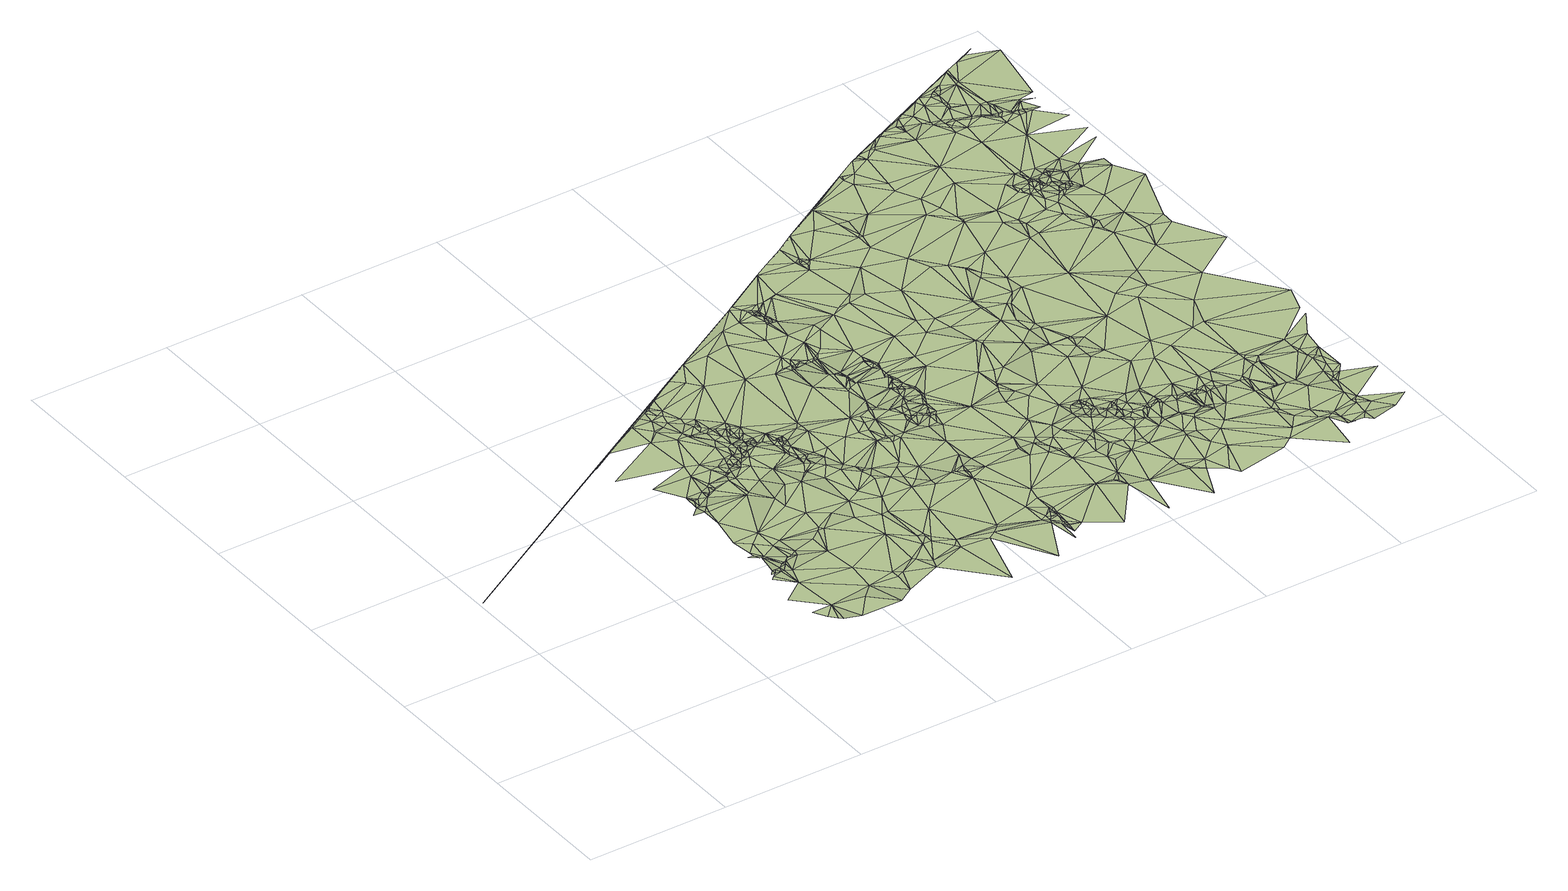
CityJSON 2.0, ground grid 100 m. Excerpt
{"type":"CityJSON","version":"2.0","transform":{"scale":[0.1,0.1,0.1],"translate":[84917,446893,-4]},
"CityObjects":{
"terrain1":{"type":"TINRelief","geometry":[{"type":"CompositeSurface","lod":"1","boundaries":[[[0,1,2]],[[0,2,3]],[[0,3,4]],[[0,5,6]],[[0,4,7]],[[8,9,5]],[[10,11,12]],[[12,8,13]],[[10,12,14]],[[8,5,13]],[[14,12,13]],[[0,7,15]],[[10,14,16]],[[17,13,5]],[[14,13,16]],[[18,19,20]],[[10,16,21]],[[17,16,13]],[[22,17,5]],[[20,19,23]],[[24,5,0]],[[20,23,25]],[[19,21,23]],[[26,16,17]],[[27,21,16]],[[22,26,17]],[[27,23,21]],[[28,29,25]],[[26,27,16]],[[28,25,23]],[[22,30,26]],[[24,0,15]],[[27,31,23]],[[32,15,7]],[[26,30,27]],[[27,30,31]],[[31,33,23]],[[31,30,34]],[[35,22,5]],[[36,28,23]],[[22,37,30]],[[36,23,33]],[[38,29,28]],[[31,34,33]],[[34,30,37]],[[38,39,29]],[[33,34,37]],[[24,35,5]],[[36,33,40]],[[38,28,36]],[[33,37,40]],[[24,15,32]],[[41,42,43]],[[36,40,44]],[[39,45,43]],[[37,44,40]],[[46,37,22]],[[36,44,47]],[[38,36,47]],[[41,43,48]],[[48,43,45]],[[46,22,35]],[[49,41,48]],[[49,50,41]],[[51,41,50]],[[46,44,37]],[[24,32,52]],[[51,50,53]],[[54,50,49]],[[54,51,53]],[[54,53,50]],[[55,49,48]],[[47,44,56]],[[57,45,39]],[[38,57,39]],[[54,49,55]],[[58,59,51]],[[60,51,54]],[[24,61,35]],[[46,56,44]],[[24,52,62]],[[57,48,45]],[[60,54,55]],[[24,62,61]],[[63,38,47]],[[58,51,60]],[[60,55,64]],[[65,47,56]],[[64,55,66]],[[57,55,48]],[[60,64,66]],[[67,66,55]],[[68,59,58]],[[69,60,66]],[[52,70,62]],[[46,65,56]],[[71,47,65]],[[72,73,68]],[[69,66,67]],[[58,60,69]],[[67,55,57]],[[62,70,61]],[[38,74,57]],[[63,47,71]],[[75,69,67]],[[46,76,65]],[[38,77,74]],[[63,77,38]],[[75,78,69]],[[58,69,78]],[[46,35,79]],[[52,80,70]],[[75,67,81]],[[35,61,79]],[[71,65,76]],[[75,81,78]],[[70,82,61]],[[81,67,57]],[[58,78,83]],[[68,58,84]],[[85,86,72]],[[46,79,76]],[[81,57,87]],[[74,87,57]],[[78,81,88]],[[84,58,83]],[[78,89,83]],[[78,88,89]],[[90,91,86]],[[70,92,82]],[[71,76,93]],[[81,87,94]],[[70,80,92]],[[61,82,79]],[[63,71,93]],[[88,81,94]],[[90,95,96]],[[74,97,87]],[[85,98,86]],[[94,87,97]],[[84,83,99]],[[100,83,89]],[[72,68,101]],[[101,68,84]],[[89,88,102]],[[103,88,94]],[[99,83,100]],[[100,89,102]],[[77,104,74]],[[103,102,88]],[[103,100,102]],[[105,92,80]],[[93,76,106]],[[107,85,72]],[[108,99,100]],[[63,109,77]],[[103,108,100]],[[110,84,99]],[[103,94,111]],[[76,79,106]],[[107,72,112]],[[74,104,97]],[[72,101,112]],[[82,92,113]],[[108,114,99]],[[103,111,108]],[[115,94,97]],[[105,113,92]],[[110,99,114]],[[111,94,115]],[[116,114,108]],[[79,82,113]],[[63,93,117]],[[116,108,111]],[[101,84,118]],[[77,109,104]],[[110,118,84]],[[119,85,107]],[[116,120,114]],[[116,111,121]],[[116,121,120]],[[107,112,122]],[[119,123,85]],[[121,111,124]],[[120,125,114]],[[110,114,125]],[[105,80,126]],[[112,101,127]],[[85,123,98]],[[124,111,115]],[[97,104,128]],[[129,120,121]],[[63,117,109]],[[119,107,122]],[[129,121,124]],[[122,112,127]],[[93,106,117]],[[129,125,120]],[[115,97,128]],[[105,130,113]],[[110,125,131]],[[132,101,118]],[[132,127,101]],[[79,113,133]],[[79,134,106]],[[110,131,118]],[[129,124,135]],[[90,86,98]],[[129,136,125]],[[119,98,123]],[[80,137,126]],[[138,124,115]],[[136,131,125]],[[139,119,122]],[[132,140,127]],[[109,128,104]],[[139,122,127]],[[129,135,136]],[[135,124,138]],[[79,133,134]],[[105,141,130]],[[142,131,136]],[[132,118,143]],[[144,118,131]],[[138,115,128]],[[133,113,145]],[[119,146,98]],[[106,134,117]],[[132,143,140]],[[113,130,145]],[[147,136,135]],[[105,126,141]],[[148,119,139]],[[135,138,149]],[[144,131,142]],[[147,142,136]],[[147,135,149]],[[148,146,119]],[[143,118,144]],[[150,127,140]],[[151,139,127]],[[146,152,98]],[[133,145,153]],[[154,140,143]],[[138,155,149]],[[144,142,156]],[[98,152,157]],[[145,130,158]],[[147,156,142]],[[147,149,155]],[[154,159,140]],[[150,140,159]],[[150,151,127]],[[109,160,128]],[[153,145,158]],[[143,144,161]],[[162,148,139]],[[163,152,146]],[[133,164,134]],[[133,153,164]],[[144,156,161]],[[163,146,148]],[[162,139,151]],[[147,155,165]],[[117,166,109]],[[163,157,152]],[[147,167,156]],[[147,165,167]],[[158,130,168]],[[169,98,157]],[[154,143,170]],[[170,143,161]],[[162,163,148]],[[130,141,168]],[[138,171,155]],[[172,161,156]],[[167,172,156]],[[138,128,173]],[[109,174,160]],[[150,159,175]],[[128,160,176]],[[177,159,154]],[[150,178,151]],[[109,166,174]],[[165,155,171]],[[165,179,167]],[[180,117,134]],[[181,154,170]],[[126,168,141]],[[163,169,157]],[[177,175,159]],[[150,175,178]],[[179,172,167]],[[170,161,182]],[[183,162,151]],[[184,161,172]],[[128,176,185]],[[177,154,181]],[[183,151,178]],[[186,166,117]],[[165,171,179]],[[187,181,170]],[[183,178,175]],[[180,134,164]],[[179,184,172]],[[182,161,188]],[[174,176,160]],[[138,173,171]],[[126,137,189]],[[184,190,161]],[[177,183,175]],[[190,188,161]],[[191,177,181]],[[191,181,187]],[[153,158,192]],[[186,117,180]],[[128,185,193]],[[179,171,194]],[[195,170,182]],[[195,187,170]],[[179,196,184]],[[128,197,173]],[[179,194,196]],[[153,192,164]],[[128,193,197]],[[198,182,188]],[[196,190,184]],[[195,191,187]],[[195,182,198]],[[174,199,176]],[[158,168,192]],[[194,200,196]],[[194,171,201]],[[126,189,168]],[[198,188,202]],[[203,183,177]],[[203,177,191]],[[185,176,204]],[[194,201,200]],[[190,205,188]],[[90,98,169]],[[166,206,174]],[[207,190,196]],[[208,198,202]],[[208,195,198]],[[188,209,202]],[[196,200,210]],[[171,211,201]],[[203,191,195]],[[188,205,209]],[[176,199,204]],[[207,196,210]],[[200,201,210]],[[171,173,212]],[[207,205,190]],[[186,213,166]],[[171,212,211]],[[214,195,208]],[[174,206,199]],[[207,210,201]],[[193,185,215]],[[185,204,216]],[[217,208,202]],[[215,185,216]],[[217,202,209]],[[203,195,214]],[[162,218,163]],[[219,173,197]],[[163,220,169]],[[217,209,205]],[[221,197,193]],[[217,214,208]],[[221,219,197]],[[221,193,215]],[[216,204,199]],[[219,222,173]],[[166,213,206]],[[173,222,212]],[[183,218,162]],[[186,180,223]],[[211,212,224]],[[217,203,214]],[[207,201,225]],[[201,211,225]],[[180,164,226]],[[215,216,227]],[[221,215,227]],[[207,225,205]],[[228,219,221]],[[229,212,222]],[[230,168,189]],[[229,224,212]],[[228,222,219]],[[217,205,225]],[[225,211,224]],[[186,231,213]],[[228,221,227]],[[232,227,216]],[[233,229,222]],[[234,224,229]],[[233,222,235]],[[216,199,236]],[[192,226,164]],[[228,235,222]],[[199,206,236]],[[237,229,233]],[[238,234,229]],[[225,224,234]],[[186,223,239]],[[192,168,240]],[[228,227,232]],[[203,218,183]],[[237,238,229]],[[186,239,231]],[[232,216,236]],[[241,234,238]],[[230,242,168]],[[243,237,233]],[[206,213,244]],[[241,225,234]],[[245,233,235]],[[245,235,228]],[[243,238,237]],[[228,232,246]],[[247,241,238]],[[245,243,233]],[[247,238,243]],[[236,206,244]],[[220,90,169]],[[168,242,240]],[[232,236,246]],[[241,248,225]],[[180,249,223]],[[247,248,241]],[[247,243,248]],[[163,218,220]],[[213,250,244]],[[245,248,243]],[[213,231,250]],[[230,189,251]],[[180,226,249]],[[250,231,252]],[[217,225,253]],[[223,249,239]],[[254,246,236]],[[254,236,244]],[[255,228,246]],[[255,245,228]],[[231,239,256]],[[257,225,248]],[[231,258,252]],[[250,252,258]],[[257,248,245]],[[231,256,258]],[[249,256,239]],[[217,259,203]],[[192,260,226]],[[255,246,254]],[[255,257,245]],[[253,225,257]],[[261,249,226]],[[249,262,256]],[[263,254,244]],[[230,251,264]],[[220,265,90]],[[230,266,242]],[[267,261,226]],[[244,250,268]],[[203,259,218]],[[261,262,249]],[[192,240,269]],[[250,258,268]],[[266,240,242]],[[270,267,226]],[[271,257,255]],[[220,218,265]],[[217,253,259]],[[270,226,260]],[[253,257,271]],[[268,258,256]],[[255,254,263]],[[272,256,262]],[[192,269,260]],[[273,261,267]],[[263,244,268]],[[273,262,261]],[[230,264,266]],[[273,267,270]],[[268,256,272]],[[273,272,262]],[[266,274,240]],[[271,255,275]],[[270,260,276]],[[277,265,218]],[[253,271,275]],[[274,269,240]],[[255,263,275]],[[273,270,276]],[[259,277,218]],[[278,264,279]],[[266,264,280]],[[263,268,281]],[[260,269,276]],[[278,280,264]],[[268,272,282]],[[266,280,283]],[[273,284,272]],[[266,283,274]],[[285,286,278]],[[263,281,275]],[[287,280,278]],[[287,278,286]],[[259,253,288]],[[289,283,280]],[[290,286,285]],[[291,287,286]],[[287,292,280]],[[291,286,290]],[[289,280,292]],[[293,281,268]],[[272,284,282]],[[294,283,289]],[[295,287,291]],[[283,296,274]],[[297,298,276]],[[297,276,269]],[[295,292,287]],[[293,268,299]],[[290,285,300]],[[268,301,299]],[[268,282,301]],[[289,292,302]],[[90,265,95]],[[294,289,302]],[[303,253,275]],[[273,276,304]],[[291,290,300]],[[294,296,283]],[[297,269,305]],[[306,281,293]],[[295,291,300]],[[295,307,292]],[[293,299,308]],[[299,301,308]],[[294,302,309]],[[307,302,292]],[[297,310,298]],[[275,281,306]],[[311,305,269]],[[294,309,296]],[[307,309,302]],[[303,288,253]],[[312,301,282]],[[313,274,296]],[[295,300,307]],[[297,305,310]],[[314,269,274]],[[312,308,301]],[[276,298,304]],[[315,305,311]],[[307,316,309]],[[309,316,296]],[[284,312,282]],[[277,317,265]],[[310,305,315]],[[259,318,277]],[[293,308,319]],[[314,274,313]],[[273,320,284]],[[316,313,296]],[[275,306,321]],[[306,293,319]],[[322,311,269]],[[319,308,312]],[[298,310,304]],[[322,315,311]],[[273,304,320]],[[323,312,284]],[[321,306,319]],[[322,310,315]],[[314,322,269]],[[319,312,323]],[[275,321,324]],[[259,288,325]],[[326,304,310]],[[321,319,324]],[[322,326,310]],[[320,323,284]],[[259,325,318]],[[275,324,327]],[[303,275,328]],[[277,318,317]],[[319,323,329]],[[324,319,330]],[[303,331,288]],[[326,320,304]],[[332,333,288]],[[307,300,334]],[[307,334,316]],[[275,327,328]],[[332,288,331]],[[335,330,319]],[[324,330,336]],[[334,313,316]],[[337,338,323]],[[329,323,338]],[[333,325,288]],[[339,323,320]],[[265,317,95]],[[324,336,327]],[[339,337,323]],[[340,336,330]],[[341,331,303]],[[319,329,342]],[[334,314,313]],[[335,319,342]],[[332,343,333]],[[340,327,336]],[[335,340,330]],[[303,328,344]],[[345,334,300]],[[332,331,343]],[[314,346,322]],[[347,338,337]],[[347,329,338]],[[341,303,348]],[[333,343,325]],[[341,343,331]],[[349,326,322]],[[303,344,348]],[[350,329,347]],[[341,351,343]],[[342,329,350]],[[352,347,337]],[[353,328,327]],[[354,343,351]],[[355,350,347]],[[335,342,356]],[[357,339,320]],[[358,317,318]],[[344,328,353]],[[358,318,325]],[[342,350,359]],[[354,360,343]],[[359,350,355]],[[354,351,361]],[[352,355,347]],[[343,360,325]],[[362,337,339]],[[335,356,363]],[[341,364,351]],[[352,359,355]],[[365,320,326]],[[356,342,363]],[[366,352,337]],[[354,361,367]],[[368,353,327]],[[342,359,369]],[[354,367,360]],[[351,364,361]],[[341,348,364]],[[370,340,335]],[[371,327,340]],[[372,344,353]],[[373,359,352]],[[362,366,337]],[[342,369,363]],[[357,374,339]],[[348,344,375]],[[362,339,374]],[[369,359,373]],[[364,367,361]],[[366,373,352]],[[375,344,376]],[[377,360,367]],[[378,335,363]],[[346,349,322]],[[372,376,344]],[[379,363,369]],[[372,353,380]],[[364,377,367]],[[368,380,353]],[[348,381,364]],[[382,373,366]],[[368,327,383]],[[365,357,320]],[[382,366,362]],[[358,384,317]],[[385,346,314]],[[386,374,357]],[[375,376,387]],[[381,377,364]],[[386,362,374]],[[325,360,388]],[[365,326,349]],[[370,335,378]],[[375,387,389]],[[348,375,390]],[[391,369,373]],[[370,371,340]],[[378,363,379]],[[372,380,392]],[[393,382,362]],[[394,381,348]],[[387,376,395]],[[372,396,376]],[[372,392,396]],[[387,395,389]],[[397,373,382]],[[398,314,334]],[[371,383,327]],[[399,379,369]],[[386,393,362]],[[400,395,376]],[[401,382,393]],[[402,377,381]],[[400,376,396]],[[358,325,403]],[[394,348,390]],[[375,389,390]],[[400,389,395]],[[377,388,360]],[[401,397,382]],[[378,379,404]],[[402,381,394]],[[384,95,317]],[[391,373,397]],[[345,405,334]],[[406,401,393]],[[399,369,391]],[[399,404,379]],[[406,393,386]],[[398,385,314]],[[402,394,390]],[[406,397,401]],[[402,390,407]],[[402,388,377]],[[368,408,380]],[[325,388,403]],[[409,349,346]],[[358,410,384]],[[390,411,407]],[[412,392,380]],[[413,397,406]],[[399,414,404]],[[391,397,413]],[[415,371,370]],[[416,378,404]],[[412,396,392]],[[399,391,413]],[[417,370,378]],[[402,407,388]],[[418,383,371]],[[368,383,419]],[[412,400,396]],[[420,386,357]],[[415,418,371]],[[421,389,400]],[[399,413,414]],[[418,422,383]],[[365,349,409]],[[417,415,370]],[[416,404,414]],[[407,411,388]],[[358,403,410]],[[423,418,415]],[[424,409,346]],[[423,422,418]],[[425,383,422]],[[368,419,408]],[[413,426,414]],[[423,415,427]],[[428,390,389]],[[420,406,386]],[[417,427,415]],[[417,378,429]],[[384,430,95]],[[416,429,378]],[[365,420,357]],[[423,425,422]],[[431,383,425]],[[432,388,411]],[[384,410,433]],[[424,346,385]],[[434,380,408]],[[416,414,426]],[[435,423,427]],[[384,433,436]],[[424,365,409]],[[435,427,417]],[[413,406,420]],[[419,383,431]],[[334,437,438]],[[428,411,390]],[[384,436,439]],[[384,439,430]],[[434,412,380]],[[405,437,334]],[[423,440,425]],[[416,426,441]],[[442,400,412]],[[435,440,423]],[[435,417,443]],[[444,431,425]],[[413,420,426]],[[95,430,445]],[[421,400,442]],[[417,429,443]],[[403,446,410]],[[416,441,429]],[[444,425,440]],[[444,419,431]],[[447,389,421]],[[435,443,440]],[[334,438,448]],[[428,432,411]],[[446,433,410]],[[449,419,444]],[[449,408,419]],[[447,428,389]],[[429,441,450]],[[398,334,448]],[[451,438,437]],[[429,450,443]],[[452,433,446]],[[444,440,453]],[[454,365,424]],[[403,455,446]],[[433,456,436]],[[457,424,385]],[[426,420,441]],[[440,443,450]],[[405,451,437]],[[449,444,453]],[[452,458,433]],[[459,408,449]],[[436,460,439]],[[433,458,456]],[[436,461,460]],[[462,430,439]],[[398,463,385]],[[464,452,446]],[[436,465,461]],[[434,408,459]],[[457,385,463]],[[456,465,436]],[[462,439,460]],[[466,458,452]],[[457,467,424]],[[432,468,388]],[[388,469,403]],[[466,452,464]],[[464,446,455]],[[454,424,467]],[[460,461,470]],[[461,465,470]],[[448,438,451]],[[456,458,471]],[[445,430,472]],[[466,471,458]],[[462,460,473]],[[474,412,434]],[[405,448,451]],[[466,464,455]],[[460,470,473]],[[475,412,474]],[[456,476,465]],[[477,442,412]],[[405,478,479]],[[466,455,471]],[[398,480,463]],[[456,471,476]],[[465,476,470]],[[477,412,475]],[[457,463,480]],[[462,472,430]],[[481,421,442]],[[477,481,442]],[[474,434,482]],[[483,473,470]],[[403,469,455]],[[462,473,484]],[[475,474,482]],[[483,470,476]],[[485,421,481]],[[477,485,481]],[[455,486,471]],[[447,421,485]],[[477,475,482]],[[454,487,365]],[[477,447,485]],[[476,471,486]],[[483,488,473]],[[428,468,432]],[[473,488,484]],[[477,482,447]],[[489,467,457]],[[483,476,486]],[[490,420,365]],[[454,467,489]],[[462,484,472]],[[483,486,488]],[[489,457,480]],[[405,479,448]],[[468,469,388]],[[491,450,441]],[[491,453,440]],[[491,440,450]],[[491,449,453]],[[491,459,449]],[[398,448,492]],[[95,445,493]],[[488,494,484]],[[490,365,487]],[[488,486,494]],[[398,495,480]],[[496,434,459]],[[484,494,472]],[[455,497,486]],[[498,398,492]],[[496,482,434]],[[454,489,499]],[[489,480,495]],[[448,500,492]],[[454,499,487]],[[498,495,398]],[[501,441,420]],[[486,497,494]],[[493,445,472]],[[490,502,420]],[[503,447,482]],[[504,455,469]],[[503,428,447]],[[479,505,448]],[[496,459,491]],[[428,504,468]],[[499,490,487]],[[499,489,506]],[[489,495,506]],[[448,505,500]],[[504,497,455]],[[507,420,502]],[[504,469,468]],[[493,472,494]],[[501,491,441]],[[508,494,497]],[[498,492,509]],[[505,492,500]],[[498,510,495]],[[511,420,507]],[[503,482,496]],[[506,495,512]],[[498,509,510]],[[503,504,428]],[[493,494,508]],[[513,509,492]],[[501,420,511]],[[512,495,510]],[[479,514,515]],[[490,516,502]],[[505,513,492]],[[504,508,497]],[[499,517,490]],[[499,506,518]],[[506,512,519]],[[479,520,505]],[[507,502,521]],[[512,510,519]],[[479,515,522]],[[509,519,510]],[[479,522,520]],[[506,519,518]],[[523,508,504]],[[524,509,513]],[[490,517,516]],[[511,507,521]],[[516,521,502]],[[524,513,505]],[[524,519,509]],[[499,518,525]],[[511,521,526]],[[511,526,527]],[[499,525,517]],[[501,511,527]],[[524,505,528]],[[514,529,515]],[[496,491,530]],[[531,503,496]],[[503,532,504]],[[533,518,519]],[[534,505,520]],[[534,528,505]],[[535,522,515]],[[532,523,504]],[[536,508,523]],[[537,501,527]],[[521,538,526]],[[527,526,538]],[[539,493,508]],[[524,540,519]],[[516,538,521]],[[529,535,515]],[[541,525,518]],[[533,519,542]],[[501,530,491]],[[543,517,525]],[[541,518,533]],[[524,528,540]],[[516,517,538]],[[544,520,522]],[[534,545,528]],[[544,522,535]],[[546,517,543]],[[547,543,525]],[[537,527,548]],[[547,525,541]],[[541,533,549]],[[542,519,550]],[[544,535,529]],[[545,540,528]],[[548,527,538]],[[550,519,540]],[[536,523,532]],[[536,539,508]],[[547,546,543]],[[533,551,549]],[[503,552,532]],[[553,517,546]],[[531,496,530]],[[554,493,555]],[[533,542,551]],[[541,549,556]],[[531,552,503]],[[547,541,556]],[[554,557,493]],[[558,546,547]],[[537,559,501]],[[534,520,560]],[[558,561,546]],[[562,549,551]],[[563,544,529]],[[562,556,549]],[[561,553,546]],[[564,547,556]],[[534,565,545]],[[564,558,547]],[[539,555,493]],[[542,566,551]],[[567,538,517]],[[564,556,568]],[[569,558,564]],[[558,553,561]],[[544,560,520]],[[570,542,550]],[[562,568,556]],[[569,553,558]],[[569,564,571]],[[570,566,542]],[[553,567,517]],[[564,568,571]],[[562,551,566]],[[545,565,540]],[[569,571,553]],[[572,536,532]],[[537,548,559]],[[550,540,573]],[[562,574,568]],[[570,550,575]],[[552,572,532]],[[501,559,530]],[[562,566,574]],[[553,571,576]],[[568,576,571]],[[570,575,577]],[[550,578,575]],[[570,579,566]],[[550,573,578]],[[554,555,557]],[[566,580,574]],[[570,577,581]],[[578,577,575]],[[582,573,540]],[[534,583,565]],[[568,574,584]],[[570,581,579]],[[585,552,531]],[[566,579,580]],[[586,548,538]],[[568,584,576]],[[534,560,583]],[[553,576,567]],[[587,544,563]],[[565,582,540]],[[588,581,577]],[[539,589,555]],[[574,580,584]],[[531,530,590]],[[582,578,573]],[[578,591,577]],[[587,563,592]],[[588,579,581]],[[555,589,593]],[[594,580,579]],[[595,589,539]],[[585,531,590]],[[588,577,591]],[[594,579,588]],[[544,596,560]],[[597,593,589]],[[598,555,593]],[[599,580,594]],[[599,584,580]],[[582,591,578]],[[595,597,589]],[[598,557,555]],[[595,539,600]],[[598,593,597]],[[576,584,601]],[[602,588,591]],[[587,596,544]],[[565,603,582]],[[536,604,539]],[[605,594,588]],[[606,530,559]],[[595,600,597]],[[552,607,572]],[[572,604,536]],[[601,599,594]],[[608,559,548]],[[601,584,599]],[[605,588,602]],[[598,597,600]],[[582,609,591]],[[567,610,538]],[[602,591,609]],[[603,609,582]],[[576,611,567]],[[612,565,583]],[[565,613,603]],[[585,607,552]],[[601,594,605]],[[576,601,611]],[[612,613,565]],[[614,583,560]],[[608,548,586]],[[614,560,596]],[[615,605,602]],[[586,538,610]],[[615,602,609]],[[604,600,539]],[[616,609,603]],[[617,557,598]],[[608,606,559]],[[618,603,613]],[[617,598,600]],[[618,616,603]],[[601,605,611]],[[616,615,609]],[[612,583,619]],[[620,605,615]],[[621,590,530]],[[607,604,572]],[[587,592,622]],[[621,530,606]],[[618,615,616]],[[612,623,613]],[[624,583,614]],[[620,615,618]],[[585,590,625]],[[587,626,596]],[[626,614,596]],[[618,613,627]],[[620,618,628]],[[605,629,611]],[[620,629,605]],[[624,619,583]],[[608,586,630]],[[631,612,619]],[[631,623,612]],[[618,627,628]],[[623,632,613]],[[613,632,627]],[[620,628,633]],[[621,606,608]],[[586,634,630]],[[624,614,626]],[[585,635,607]],[[628,627,636]],[[637,617,600]],[[628,636,633]],[[567,638,610]],[[620,633,639]],[[608,630,634]],[[620,639,629]],[[640,611,629]],[[586,610,634]],[[611,641,567]],[[627,632,636]],[[642,631,619]],[[621,625,590]],[[636,643,633]],[[642,623,631]],[[636,632,643]],[[624,642,619]],[[604,644,600]],[[633,643,639]],[[640,629,639]],[[585,625,635]],[[623,645,632]],[[587,646,626]],[[647,624,626]],[[648,643,632]],[[608,634,649]],[[648,639,643]],[[650,623,642]],[[567,641,638]],[[621,608,649]],[[607,651,604]],[[587,622,646]],[[652,642,624]],[[640,641,611]],[[637,600,653]],[[648,632,645]],[[634,610,654]],[[650,645,623]],[[610,638,655]],[[656,640,639]],[[652,624,647]],[[600,644,653]],[[654,610,655]],[[650,642,657]],[[621,658,625]],[[659,648,645]],[[621,649,660]],[[652,657,642]],[[656,639,648]],[[634,661,649]],[[635,662,607]],[[663,659,645]],[[658,635,625]],[[637,664,617]],[[634,654,665]],[[650,666,645]],[[666,663,645]],[[634,667,661]],[[634,665,667]],[[668,647,626]],[[656,648,659]],[[604,651,644]],[[669,650,657]],[[660,649,670]],[[669,657,671]],[[652,671,657]],[[621,672,658]],[[673,659,663]],[[674,655,638]],[[607,662,651]],[[621,660,672]],[[617,675,557]],[[650,676,666]],[[670,649,661]],[[669,677,650]],[[673,663,666]],[[650,677,676]],[[654,655,674]],[[669,671,678]],[[658,672,635]],[[652,678,671]],[[656,659,673]],[[679,652,647]],[[646,668,626]],[[673,666,676]],[[654,680,665]],[[681,661,667]],[[682,676,677]],[[682,673,676]],[[681,667,665]],[[669,683,677]],[[641,674,638]],[[681,665,680]],[[656,684,640]],[[685,660,670]],[[686,680,654]],[[679,678,652]],[[683,682,677]],[[637,653,687]],[[640,684,641]],[[686,654,674]],[[669,678,688]],[[656,673,689]],[[689,673,682]],[[685,672,660]],[[686,681,680]],[[669,688,683]],[[637,687,664]],[[689,682,683]],[[653,644,690]],[[691,689,683]],[[679,647,692]],[[635,693,662]],[[635,672,694]],[[679,695,678]],[[653,690,696]],[[688,691,683]],[[687,653,696]],[[668,697,647]],[[678,695,688]],[[698,689,691]],[[688,698,691]],[[656,689,699]],[[700,689,698]],[[662,693,651]],[[635,701,693]],[[687,696,702]],[[635,694,703]],[[647,697,692]],[[700,698,688]],[[685,694,672]],[[635,703,701]],[[664,687,702]],[[704,670,661]],[[679,705,695]],[[685,670,706]],[[695,700,688]],[[704,661,681]],[[617,664,675]],[[656,699,684]],[[699,689,700]],[[641,707,674]],[[695,708,700]],[[709,696,690]],[[704,681,686]],[[695,705,708]],[[679,710,705]],[[704,686,674]],[[646,711,668]],[[709,702,696]],[[700,708,712]],[[641,684,707]],[[709,664,702]],[[685,706,694]],[[699,700,712]],[[668,713,697]],[[710,708,705]],[[679,692,714]],[[715,693,701]],[[646,716,711]],[[651,717,644]],[[679,714,710]],[[644,717,690]],[[710,712,708]],[[718,701,703]],[[719,692,697]],[[706,670,704]],[[718,715,701]],[[713,719,697]],[[720,703,694]],[[668,721,713]],[[699,712,722]],[[723,692,719]],[[720,718,703]],[[704,674,707]],[[699,724,684]],[[720,694,706]],[[725,712,710]],[[723,714,692]],[[668,711,721]],[[713,726,719]],[[727,693,715]],[[722,712,725]],[[557,675,728]],[[699,722,724]],[[707,684,724]],[[693,729,651]],[[723,719,726]],[[714,725,710]],[[727,715,718]],[[709,690,717]],[[730,714,723]],[[709,731,664]],[[721,726,713]],[[720,727,718]],[[732,730,723]],[[714,733,725]],[[722,725,734]],[[730,735,714]],[[714,735,733]],[[734,725,733]],[[736,726,721]],[[736,721,711]],[[664,731,737]],[[664,737,675]],[[735,734,733]],[[738,730,732]],[[738,735,730]],[[732,723,739]],[[740,720,706]],[[741,711,742]],[[723,726,743]],[[722,744,724]],[[741,736,711]],[[722,734,745]],[[736,746,726]],[[651,729,717]],[[727,729,693]],[[740,706,704]],[[747,741,742]],[[747,742,748]],[[741,746,736]],[[738,732,749]],[[707,724,750]],[[738,749,735]],[[735,751,734]],[[723,743,739]],[[732,739,749]],[[704,707,752]],[[722,745,744]],[[749,751,735]],[[709,753,731]],[[747,754,741]],[[734,751,745]],[[746,755,726]],[[709,717,756]],[[741,757,746]],[[720,758,727]],[[747,759,754]],[[744,750,724]],[[675,737,760]],[[739,761,749]],[[709,756,753]],[[740,704,762]],[[726,755,743]],[[749,761,751]],[[707,750,752]],[[731,763,737]],[[741,754,757]],[[759,764,754]],[[763,760,737]],[[763,675,760]],[[704,752,762]],[[743,765,739]],[[745,751,766]],[[740,758,720]],[[765,761,739]],[[744,745,767]],[[757,768,746]],[[751,761,766]],[[768,755,746]],[[745,766,769]],[[745,769,767]],[[770,763,731]],[[766,761,769]],[[770,731,753]],[[771,717,729]],[[772,717,771]],[[763,728,675]],[[756,717,772]],[[727,773,729]],[[754,764,774]],[[754,775,757]],[[776,768,757]],[[744,777,750]],[[778,765,743]],[[771,729,779]],[[776,780,768]],[[776,757,775]],[[781,743,755]],[[768,780,755]],[[758,773,727]],[[776,775,780]],[[765,782,761]],[[754,774,775]],[[740,762,783]],[[744,767,784]],[[778,743,781]],[[761,782,769]],[[770,785,763]],[[755,780,786]],[[769,784,767]],[[787,762,752]],[[763,785,728]],[[781,755,786]],[[788,779,729]],[[744,784,777]],[[788,771,779]],[[752,750,789]],[[778,790,765]],[[740,791,758]],[[781,786,792]],[[789,750,777]],[[781,792,793]],[[728,794,795]],[[783,762,787]],[[778,781,793]],[[796,772,771]],[[796,756,772]],[[785,794,728]],[[765,797,782]],[[765,790,797]],[[798,780,775]],[[788,729,773]],[[799,753,756]],[[785,795,794]],[[792,786,800]],[[799,770,753]],[[778,793,801]],[[740,783,802]],[[792,800,793]],[[769,782,803]],[[798,775,774]],[[787,752,789]],[[804,795,785]],[[769,803,784]],[[800,801,793]],[[758,805,773]],[[778,801,806]],[[780,807,786]],[[778,806,790]],[[796,771,788]],[[758,791,808]],[[809,804,785]],[[758,808,805]],[[799,785,770]],[[805,810,773]],[[811,801,800]],[[788,773,810]],[[802,783,787]],[[811,806,801]],[[740,812,791]],[[813,782,797]],[[813,803,782]],[[814,795,804]],[[815,797,790]],[[816,790,806]],[[808,810,805]],[[817,809,785]],[[807,800,786]],[[816,815,790]],[[799,756,796]],[[811,816,806]],[[740,802,818]],[[813,797,819]],[[809,814,804]],[[819,797,815]],[[799,817,785]],[[817,820,809]],[[816,819,815]],[[811,819,816]],[[813,821,803]],[[784,803,821]],[[822,808,791]],[[808,823,810]],[[784,824,777]],[[809,820,814]],[[787,789,825]],[[740,818,812]],[[813,819,821]],[[802,787,825]],[[788,810,826]],[[789,777,827]],[[796,788,828]],[[829,814,820]],[[817,830,820]],[[822,791,831]],[[831,791,812]],[[822,823,808]],[[799,830,817]],[[823,826,810]],[[784,821,832]],[[788,833,828]],[[788,826,833]],[[829,820,830]],[[829,834,814]],[[799,796,835]],[[802,836,818]],[[802,825,836]],[[777,824,827]],[[814,837,795]],[[796,828,835]],[[829,838,834]],[[825,789,827]],[[822,839,823]],[[822,831,840]],[[831,812,840]],[[814,834,841]],[[823,842,826]],[[828,833,843]],[[844,812,818]],[[829,830,838]],[[833,845,846]],[[833,826,845]],[[843,833,846]],[[823,839,842]],[[847,812,844]],[[846,845,848]],[[845,826,848]],[[840,812,849]],[[847,849,812]],[[822,840,839]],[[834,838,850]],[[826,842,851]],[[843,846,852]],[[826,853,848]],[[828,843,835]],[[826,851,853]],[[846,848,852]],[[847,840,849]],[[851,842,854]],[[799,855,830]],[[834,850,841]],[[850,838,856]],[[852,848,853]],[[853,851,854]],[[842,839,857]],[[843,852,858]],[[842,857,854]],[[859,856,838]],[[850,856,859]],[[840,860,839]],[[861,818,836]],[[862,844,818]],[[852,853,863]],[[853,854,864]],[[843,858,835]],[[799,835,865]],[[830,866,838]],[[863,853,867]],[[853,864,867]],[[862,847,844]],[[852,863,868]],[[860,857,839]],[[850,859,841]],[[854,869,864]],[[852,868,858]],[[862,840,847]],[[854,857,870]],[[863,867,871]],[[863,872,868]],[[854,873,869]],[[866,859,838]],[[863,871,872]],[[874,867,864]],[[858,868,872]],[[869,874,864]],[[854,870,873]],[[874,871,867]],[[835,858,875]],[[858,872,876]],[[877,871,874]],[[875,858,876]],[[877,872,871]],[[799,865,855]],[[878,857,860]],[[879,874,869]],[[814,841,837]],[[861,862,818]],[[878,870,857]],[[877,876,872]],[[873,879,869]],[[879,877,874]],[[835,875,880]],[[830,881,866]],[[861,836,882]],[[875,876,880]],[[841,859,883]],[[884,873,870]],[[885,860,840]],[[886,878,860]],[[836,825,887]],[[878,884,870]],[[830,855,881]],[[888,879,873]],[[889,876,877]],[[866,883,859]],[[884,888,873]],[[890,884,878]],[[886,890,878]],[[891,877,879]],[[865,835,880]],[[841,883,892]],[[893,880,876]],[[885,840,862]],[[890,894,884]],[[891,879,888]],[[886,860,895]],[[896,888,884]],[[886,897,890]],[[836,898,882]],[[891,889,877]],[[861,882,862]],[[889,893,876]],[[894,896,884]],[[890,897,894]],[[866,881,899]],[[900,888,896]],[[866,901,883]],[[891,888,900]],[[866,899,901]],[[841,892,902]],[[894,903,896]],[[894,897,903]],[[886,895,897]],[[885,895,860]],[[891,904,889]],[[900,896,905]],[[903,897,906]],[[896,903,905]],[[881,855,907]],[[899,881,908]],[[909,889,904]],[[891,910,904]],[[892,883,902]],[[911,893,889]],[[899,908,901]],[[881,907,912]],[[905,903,906]],[[897,895,906]],[[891,900,913]],[[911,889,909]],[[891,914,910]],[[909,904,910]],[[862,882,915]],[[881,912,908]],[[836,887,898]],[[901,916,883]],[[905,906,895]],[[900,905,913]],[[909,910,914]],[[912,907,917]],[[891,913,914]],[[865,918,855]],[[907,855,918]],[[911,909,919]],[[909,914,919]],[[901,908,916]],[[841,902,837]],[[907,918,917]],[[898,915,882]],[[912,917,920]],[[883,916,902]],[[921,880,893]],[[912,922,908]],[[905,923,913]],[[914,913,924]],[[914,924,919]],[[865,880,921]],[[925,893,911]],[[917,918,920]],[[912,920,922]],[[905,895,926]],[[924,913,923]],[[925,911,919]],[[905,926,923]],[[925,919,924]],[[908,922,927]],[[908,928,916]],[[916,837,902]],[[920,918,929]],[[924,923,930]],[[865,931,918]],[[922,920,932]],[[885,862,933]],[[885,934,895]],[[908,927,928]],[[921,893,925]],[[916,935,837]],[[925,924,930]],[[862,915,933]],[[920,929,932]],[[923,926,930]],[[936,916,928]],[[922,932,927]],[[918,937,929]],[[936,935,916]],[[895,934,926]],[[865,921,931]],[[927,938,928]],[[837,935,939]],[[918,931,937]],[[936,928,940]],[[928,938,940]],[[929,937,932]],[[926,941,930]],[[936,942,935]],[[936,940,942]],[[927,932,943]],[[927,943,938]],[[935,942,939]],[[932,937,944]],[[940,938,943]],[[837,939,945]],[[946,939,942]],[[926,934,941]],[[885,933,934]],[[937,947,944]],[[932,944,948]],[[949,930,941]],[[946,942,950]],[[937,951,947]],[[932,948,943]],[[937,931,951]],[[944,947,952]],[[946,945,939]],[[940,953,942]],[[944,952,948]],[[947,954,952]],[[947,951,954]],[[946,950,945]],[[940,943,953]],[[925,930,955]],[[934,949,941]],[[921,956,931]],[[952,954,957]],[[950,942,953]],[[837,945,958]],[[954,951,959]],[[951,931,960]],[[921,925,961]],[[948,952,962]],[[952,957,962]],[[954,959,957]],[[943,948,953]],[[950,953,945]],[[951,960,959]],[[931,956,960]],[[948,962,963]],[[957,959,964]],[[921,965,956]],[[962,957,964]],[[837,958,966]],[[948,963,953]],[[962,964,963]],[[964,959,967]],[[959,960,967]],[[921,968,965]],[[967,960,969]],[[958,945,953]],[[963,970,953]],[[960,956,971]],[[837,966,972]],[[960,971,969]],[[956,965,971]],[[963,964,973]],[[964,967,973]],[[958,953,970]],[[921,974,968]],[[967,969,975]],[[971,965,976]],[[969,971,975]],[[965,968,976]],[[958,970,966]],[[971,976,975]],[[967,975,973]],[[963,977,970]],[[976,968,978]],[[966,970,972]],[[976,978,975]],[[963,973,977]],[[979,973,975]],[[970,980,972]],[[970,977,980]],[[972,981,982]],[[980,981,972]]]}]}
},
"vertices":[
[1733,380,44],[1597,380,44],[1644,290,45],[1690,240,45],[1710,210,52],[1712,700,38],[1554,580,39],[1824,180,44],[1620,830,45],[1597,810,45],[1642,880,51],[1617,850,49],[1643,850,46],[1686,850,45],[1663,880,47],[1959,340,43],[1712,900,31],[1711,850,44],[1602,1080,52],[1660,1040,48],[1643,1080,46],[1668,1030,52],[1756,830,41],[1690,1040,47],[2048,430,37],[1642,1120,46],[1757,900,46],[1755,940,26],[1711,1190,46],[1620,1260,49],[1774,920,47],[1776,940,27],[2116,180,44],[1822,970,32],[1801,950,46],[2075,650,35],[1801,1100,46],[1866,940,45],[1804,1270,47],[1668,1500,44],[1847,970,35],[1660,1720,31],[1598,1660,33],[1665,1640,44],[1883,990,39],[1690,1630,42],[2050,880,39],[1866,1130,47],[1710,1690,42],[1688,1730,29],[1687,1780,32],[1666,1840,34],[2230,250,38],[1687,1800,35],[1725,1800,29],[1779,1780,29],[2045,1030,44],[1983,1650,42],[1824,2020,32],[1554,2030,35],[1780,1840,35],[2248,470,38],[2249,410,37],[2164,1280,48],[1799,1800,31],[2117,1080,49],[1814,1800,36],[1846,1800,43],[1846,2120,35],[1846,1870,30],[2296,430,41],[2137,1100,52],[1825,2450,34],[1414,2230,35],[2093,1510,53],[1876,1840,28],[2161,1080,46],[2104,1410,49],[1867,1890,34],[2442,830,39],[2495,360,41],[1982,1840,43],[2427,520,39],[1959,2000,36],[1937,2090,33],[1825,2650,33],[1552,2500,34],[2006,1660,45],[2002,1890,36],[2002,1910,32],[2288,2930,36],[1397,2410,34],[2442,500,42],[2295,1190,47],[2025,1830,44],[3025,3350,38],[0,1600,46],[2133,1730,44],[1979,2740,30],[2011,2000,39],[2023,1930,29],[1978,2390,32],[2026,1910,35],[2047,1910,39],[2229,1600,52],[2522,430,38],[2387,1080,40],[1912,2540,36],[2069,1960,30],[2331,1570,51],[2094,2050,40],[2117,1910,44],[1913,2520,38],[2568,610,39],[2082,2010,31],[2180,1890,44],[2094,1960,35],[2455,1240,46],[2117,2180,40],[1963,2640,32],[2112,1980,31],[2116,1960,38],[1984,2550,32],[1917,2700,35],[2140,1940,44],[2122,2040,31],[2741,450,40],[2042,2430,32],[2271,1790,44],[2162,2000,31],[2632,610,38],[2162,2070,35],[2048,2380,35],[2589,700,39],[2541,1010,42],[2184,2000,35],[2160,2060,30],[2810,0,42],[2227,1980,43],[2030,2570,35],[2071,2380,31],[2723,490,37],[2185,2070,30],[2160,2250,35],[2180,2140,37],[2628,670,43],[2023,2670,31],[2219,2050,30],[2050,2650,34],[2206,2000,38],[2144,2450,31],[2119,2510,28],[2008,2740,36],[2635,700,39],[2164,2340,36],[2251,2030,42],[2226,2110,35],[2028,2760,36],[2655,650,39],[2144,2380,29],[2415,1660,34],[2220,2160,39],[2118,2560,36],[2075,2690,38],[2591,1020,38],[2252,2050,35],[2479,1530,43],[2247,2110,30],[2768,540,36],[2096,2810,36],[2220,2260,35],[2319,2050,42],[2252,2120,35],[2435,1880,44],[2425,1640,45],[2175,2420,31],[2421,1660,31],[2210,2380,31],[2165,2460,34],[2294,2090,32],[2652,1170,39],[2208,2340,35],[2253,2250,31],[2186,2500,38],[2297,2140,33],[2453,1720,52],[2563,1300,43],[2231,2330,31],[2298,2180,30],[2940,430,40],[2300,2160,35],[2233,2350,35],[2814,900,40],[2471,1810,32],[2316,2090,36],[2284,2310,37],[2311,2140,29],[2451,1860,31],[2277,2250,28],[2520,1690,43],[2334,2120,29],[2366,2090,28],[2299,2250,34],[2321,2370,36],[2497,1710,45],[2344,2210,40],[2562,1640,43],[2366,2140,35],[2299,2290,40],[2322,2230,36],[2360,2130,30],[2388,2070,37],[2430,2000,40],[2610,1550,43],[2320,2320,41],[2479,1800,32],[2499,1760,45],[2368,2280,37],[2430,2760,40],[2456,1890,42],[2365,2860,37],[2479,1830,43],[2455,1960,42],[2724,1350,44],[2435,2050,37],[2458,2140,35],[2859,1150,42],[2521,1800,42],[2501,1930,40],[2456,2010,51],[2996,460,48],[2702,1460,43],[2543,1800,42],[2479,1980,49],[2455,2040,36],[2478,1960,45],[2610,1730,37],[2479,2000,43],[2478,2040,43],[2723,1390,44],[3053,520,41],[2481,2050,39],[3041,500,45],[2502,2020,35],[2656,1590,37],[2525,2000,36],[2582,1800,37],[2500,2030,47],[2523,2050,39],[2812,1310,43],[2701,1530,39],[3175,30,44],[2723,1480,35],[2681,2120,37],[2683,1800,36],[2681,2010,37],[2774,1460,37],[2637,2070,42],[2745,1490,35],[2681,2680,39],[2998,1100,39],[2885,1280,38],[2906,1380,42],[2835,1830,38],[3333,340,52],[2458,3020,40],[3311,410,40],[2930,1210,38],[2972,1690,38],[3220,1020,40],[2997,1140,43],[2680,2070,42],[2952,1420,39],[3020,1310,39],[3308,580,41],[2973,1980,37],[3151,1150,36],[2636,3020,38],[3378,300,52],[3376,140,41],[3355,380,40],[2929,1820,37],[3041,1620,39],[3354,430,41],[3108,1630,40],[3412,200,39],[3400,280,46],[3403,310,52],[2861,2620,44],[3377,410,42],[3419,270,41],[3424,280,40],[3409,380,52],[2996,1810,37],[3398,450,48],[3425,320,41],[3418,490,46],[3177,1130,43],[3175,1150,40],[3018,1690,38],[3497,250,39],[3043,1660,44],[3414,400,52],[2973,2380,41],[3289,1270,46],[3220,1110,46],[3019,1890,37],[3436,430,41],[3042,1690,44],[3416,450,48],[3244,1160,45],[3244,1080,40],[3086,1660,46],[3423,620,41],[3445,720,43],[3243,1110,41],[3446,480,40],[2860,3180,42],[2795,3040,44],[3086,1870,46],[3311,1440,41],[3029,1950,43],[3356,1080,40],[3153,1660,43],[3109,1980,45],[2995,2750,41],[3333,1200,40],[3153,2070,44],[3132,2220,37],[3243,1760,44],[3130,1970,42],[2983,2610,30],[2951,2630,46],[2929,2640,42],[3807,550,40],[3214,1910,44],[3132,2000,41],[3267,1670,43],[3244,1730,49],[3310,1620,47],[3175,1990,30],[2997,2610,31],[3266,1830,43],[2996,2640,42],[3130,2250,41],[3715,110,39],[3648,1030,38],[3266,1740,50],[3130,2430,42],[3626,1120,43],[3266,1760,43],[3019,2620,29],[3311,1760,51],[3154,2240,42],[3018,2630,42],[3288,1770,51],[3245,1890,49],[3400,1600,40],[3019,2950,44],[3288,1780,43],[3029,2700,40],[3043,2630,41],[3378,1710,47],[3290,1890,53],[3086,2620,29],[3673,1240,39],[3356,1740,45],[3063,2650,42],[3221,2260,44],[3313,1840,42],[3361,2000,46],[3352,2090,46],[3198,2320,42],[3334,1780,51],[3378,1630,45],[3154,2420,42],[3200,2350,42],[3108,2630,41],[3362,1970,42],[3333,1900,51],[3222,2280,26],[3131,2620,29],[3379,1750,43],[3355,2120,31],[2997,3200,40],[3762,990,40],[3424,1710,40],[3178,2410,43],[3200,2800,42],[3198,2410,43],[3177,2620,29],[3423,1830,47],[3220,2310,36],[3401,1730,47],[3154,2620,29],[3198,2380,42],[3222,2330,30],[3424,1800,47],[3850,860,35],[3423,1850,41],[3221,2370,30],[3401,1750,42],[3153,2630,41],[3162,2920,43],[3363,1920,46],[3964,430,42],[3446,1740,40],[3176,2640,41],[3405,2230,26],[3648,1130,39],[3131,3100,37],[3198,2650,43],[3400,2360,26],[3445,1840,40],[3446,1890,47],[3380,2060,43],[3468,1930,47],[3423,2040,44],[3358,2100,33],[3408,2200,46],[3648,1660,40],[3398,2450,26],[3378,2110,33],[3401,2090,38],[3737,1120,43],[3393,2140,48],[3469,1890,41],[3401,2070,38],[3397,2560,43],[3469,2000,49],[3086,3310,39],[3409,2160,54],[3244,2690,43],[3130,3120,43],[3425,2300,43],[3424,2080,41],[3110,3220,40],[3921,500,43],[3920,520,39],[3108,3270,39],[3449,2100,44],[3490,1930,40],[3397,2390,26],[3468,2030,43],[3423,2160,47],[3059,3370,38],[3154,3100,33],[3403,2480,43],[3985,580,35],[3424,2220,43],[3490,2020,43],[3942,500,39],[3153,3130,42],[3447,2160,43],[3781,1160,44],[3198,3090,35],[3154,3170,42],[3805,1040,37],[3155,3150,42],[3423,2250,43],[3132,3240,40],[3130,3220,40],[3131,3270,40],[3824,970,39],[3177,3100,29],[3154,3190,41],[3175,3130,42],[3784,1110,37],[3360,2860,44],[3355,2920,45],[3153,3220,41],[3180,3150,43],[3198,3300,40],[3155,3240,40],[3424,2320,44],[3423,2340,44],[3178,3200,6],[3425,2380,43],[4028,80,36],[4098,400,36],[3852,970,35],[3401,2440,33],[3446,2360,43],[3177,3220,6],[3180,3260,27],[3401,2450,34],[3198,3210,6],[3849,1320,43],[3180,3250,20],[3874,1110,37],[3852,1350,40],[3672,2180,38],[4031,750,38],[3377,3560,38],[3243,3300,40],[4023,970,34],[3672,2300,38],[3311,3310,40],[4008,840,35],[3942,1220,38],[4054,700,33],[3895,1940,42],[3850,1580,40],[3694,2550,38],[3521,2950,38],[4192,720,38],[3963,1150,35],[3875,1690,45],[3355,3330,39],[4123,870,39],[4076,950,34],[3897,1730,43],[4073,1000,39],[4144,850,35],[4344,60,37],[4368,360,38],[4008,1560,40],[4099,1370,41],[4121,1210,36],[4118,1030,35],[4346,500,37],[3958,1640,46],[4346,440,33],[3582,2990,41],[4208,840,40],[4122,1260,32],[3918,1760,45],[3920,1780,41],[4260,790,38],[4458,310,34],[4076,2230,40],[3875,2470,41],[3672,3000,38],[4188,1150,36],[4323,730,35],[4391,370,34],[3723,3070,41],[3988,1910,38],[4113,1620,44],[3672,3430,39],[4345,920,34],[4188,1210,27],[4258,1100,37],[4144,1320,27],[4503,390,37],[4319,790,39],[4166,1340,30],[4210,1280,26],[4054,1900,37],[4211,1190,30],[4330,1040,36],[4256,1160,29],[3896,2610,41],[4233,1350,35],[3486,3620,39],[3644,3540,40],[4243,1230,30],[3645,3710,39],[4225,1320,27],[4098,2190,35],[4559,670,38],[4212,1340,29],[4272,1220,32],[4572,230,33],[4236,1280,36],[4482,850,33],[4317,1170,30],[4324,1450,41],[4267,1240,36],[4234,1320,32],[4323,1090,31],[4257,1310,39],[3807,3030,36],[4391,980,35],[4324,1180,36],[4347,1060,33],[4300,1330,36],[4368,1060,27],[4392,1030,30],[4370,1130,36],[4348,1170,37],[4373,1120,30],[4459,970,31],[4570,720,33],[4382,1220,40],[4008,2570,37],[4279,1930,47],[4704,440,37],[4390,1120,36],[3662,3510,40],[4033,2440,36],[4431,1070,30],[4615,160,34],[3665,3530,45],[4390,1180,35],[3694,3480,43],[4644,530,34],[3692,3530,42],[3692,3570,37],[4392,1200,36],[3737,3520,36],[4432,1220,41],[4444,1080,38],[4482,970,28],[3945,3280,36],[4458,1160,36],[4120,2200,39],[4009,2930,37],[4303,2050,38],[4494,1050,31],[4434,1760,42],[4502,1240,43],[4548,880,37],[4549,920,27],[4639,680,33],[4525,1060,41],[4529,1050,34],[3777,3790,40],[4549,1040,30],[4664,870,36],[4552,1080,37],[4323,2320,39],[4970,220,37],[4661,900,27],[4706,800,36],[4301,2500,39],[4774,610,33],[4616,1050,45],[4571,1060,37],[4586,1220,43],[4294,1960,41],[4661,900,31],[4640,1040,36],[4623,1080,44],[4412,1930,47],[4303,2590,36],[4616,1060,39],[3931,3760,41],[4549,1680,46],[4629,1120,38],[4609,1240,37],[4727,1510,41],[4729,830,38],[4638,1070,40],[4115,3420,37],[4731,1020,28],[5063,290,33],[4841,670,36],[4729,1070,37],[4415,2140,36],[4818,880,30],[4235,3190,38],[4864,810,37],[4119,3550,37],[4546,1830,47],[4548,1730,42],[4795,1170,40],[4818,860,35],[4323,2490,35],[4751,1050,39],[4402,2270,40],[4483,2120,41],[4301,3040,36],[4774,1040,31],[4052,3940,41],[4549,1930,44],[4797,1020,34],[4545,1930,48],[5135,370,35],[4841,880,28],[4480,2180,37],[4841,850,37],[4458,2450,38],[4818,1050,35],[4662,1700,41],[4383,4140,45],[4814,1010,29],[4829,1010,35],[4887,850,34],[4953,820,32],[4570,1900,48],[4571,1930,44],[4842,1030,35],[4863,1010,28],[4865,1460,37],[4483,2440,35],[4639,1880,43],[4095,3740,39],[4932,990,28],[4886,1040,36],[4142,3540,42],[4905,1020,30],[5155,620,30],[4393,2990,40],[4555,2530,40],[4958,990,33],[4142,3570,38],[5157,570,34],[4914,1030,34],[4980,1150,36],[4954,1050,35],[4461,2900,43],[4160,3720,43],[4485,2770,37],[4886,2000,36],[5001,990,29],[4638,2550,36],[4954,1630,36],[4999,1010,35],[4303,3720,39],[5067,980,32],[5380,340,35],[5021,1060,34],[5223,480,30],[5178,830,28],[4480,2900,38],[5334,40,35],[4593,3510,39],[4517,2810,40],[5180,570,37],[4617,2680,39],[5336,380,30],[5065,1150,39],[5201,660,35],[5023,1510,40],[5157,970,35],[5335,470,34],[4660,2980,37],[4547,4240,41],[4744,3320,37],[5201,820,32],[4416,4030,39],[5268,790,34],[5189,960,35],[5201,1000,34],[5221,960,27],[5427,360,35],[4390,4100,42],[5314,810,29],[5381,790,34],[4955,2510,38],[5453,310,29],[5447,220,34],[5472,690,33],[5314,1200,38],[5313,1140,39],[5448,370,32],[5476,230,27],[5491,210,35],[5337,810,26],[5246,1600,36],[5331,1070,28],[5158,2060,35],[4578,3830,43],[5605,270,27],[5620,520,26],[4663,3670,39],[5616,380,27],[4976,2950,37],[5560,210,35],[4397,4130,46],[5380,1080,31],[5068,2170,35],[4480,4120,41],[5604,170,34],[5450,790,27],[5357,1080,27],[5335,1170,40],[5608,420,27],[5400,1120,39],[4595,3920,40],[4738,3390,38],[4703,3520,42],[4931,3180,41],[5792,210,35],[5694,330,35],[5630,410,32],[5335,1610,40],[5642,770,29],[4749,3340,42],[5653,430,34],[5626,660,26],[5631,1030,29],[5231,2260,41],[5628,1170,40],[4637,4210,39],[5651,630,34],[5276,2130,39],[4976,3310,38],[5421,1840,35],[5666,920,32],[5045,2960,41],[5650,650,34],[5652,680,34],[4570,4250,40],[4592,4260,39],[4929,3700,37],[5662,970,26],[5919,300,32],[4954,3890,41],[5720,710,34],[5675,720,36],[5316,2300,36],[5631,1100,36],[4614,4270,40],[5021,3110,36],[5698,820,36],[5941,620,35],[5044,3090,40],[4705,4280,43],[5023,3150,40],[5765,770,34],[5359,2830,38],[5651,1040,34],[4795,4350,43],[5697,930,37],[5720,900,35],[4727,4260,43],[5427,2710,39],[5764,1000,34],[4748,4290,40],[5785,1150,35],[5290,3050,39],[5228,3150,38],[5900,1400,40],[5628,2050,38],[5244,3340,38],[5967,1590,38],[5176,3510,38],[4839,4360,43],[4995,4210,41],[5296,2970,36],[5898,1330,36],[5198,3400,37],[4883,4390,43],[5289,3570,38],[5561,2450,40],[5266,4570,42],[4997,4310,44],[5335,3170,37],[5405,2930,38],[5041,4460,37],[5289,3250,37],[5200,3470,42],[5405,2790,34],[5221,3380,39],[5222,3410,43],[5427,2870,38],[5266,3380,44],[5407,2880,42],[4974,4390,43],[5289,3330,40],[5289,3420,53],[5289,3360,48],[5311,3330,44],[5244,4140,40],[4996,4370,44],[5380,3230,45],[5312,3470,42],[5019,4380,36],[5402,3210,42],[5616,2650,37],[5607,2860,36],[5310,3420,59],[5334,3370,59],[5313,3960,41],[5132,4340,38],[5334,3390,62],[5312,3440,53],[5352,3350,51],[5402,3260,42],[5334,3410,63],[5335,3440,57],[5380,3340,48],[5351,3380,58],[5312,3550,42],[5335,3470,43],[5357,3420,59],[5422,3250,50],[5379,3370,42],[5334,3570,39],[5176,4280,43],[5653,2650,40],[5131,4430,38],[5424,3300,51],[5607,3070,42],[5444,3240,45],[5967,2280,37],[5424,3370,42],[5425,3470,45],[5447,3260,50],[5445,3420,42],[5083,4480,44],[5423,3550,39],[5470,3290,51],[5559,3220,43],[5468,3310,47],[5492,3260,43],[5788,2610,35],[5176,4310,42],[5468,3350,42],[5181,4320,36],[5222,4540,43],[5492,3290,50],[5447,3460,48],[5514,3310,51],[5514,3270,43],[5245,4190,43],[5242,4300,38],[5468,3480,43],[5470,3460,46],[5470,3510,39],[5243,4250,44],[5537,3400,53],[5491,3450,44],[5786,2700,40],[5244,4480,43],[5266,4210,44],[5331,4140,42],[5514,3480,40],[5312,4240,44],[5584,3870,41],[5311,4270,40],[5559,3400,48],[5537,3430,46],[5605,3550,40],[5649,3390,41],[5357,4380,36],[5357,4400,42],[5401,4200,43],[5670,3440,39],[5560,4050,41],[5426,4230,37],[5943,3120,37],[5830,3310,42],[5334,4540,42],[5357,4450,43],[5468,4190,43],[5378,4390,36],[5357,4560,43],[5378,4420,43],[5695,3410,44],[5379,4510,47],[5462,4340,44],[5478,4210,37],[5447,4610,42],[5378,4570,47],[5514,4170,43],[5535,4300,42],[5830,3400,38],[5424,4560,42],[5559,4110,43],[5536,4180,37],[5537,4560,43],[5560,4140,43],[5919,3610,42],[5672,4070,43],[5580,4170,35],[5559,4700,42],[5605,4160,41],[5650,4110,43],[5939,3730,39],[5581,4270,38],[5582,4300,43],[5604,4260,38],[5716,4070,43],[5579,4710,43],[5650,4140,36],[5762,4070,43],[5672,4130,36],[5560,4570,46],[5695,4130,36],[5671,4750,44],[5762,4210,43],[5920,3900,40],[5761,4200,37],[5726,4120,36],[5875,4230,43],[5828,4080,35],[5852,4170,42],[5965,4710,45],[5762,4790,44],[5824,4820,44]
]}
